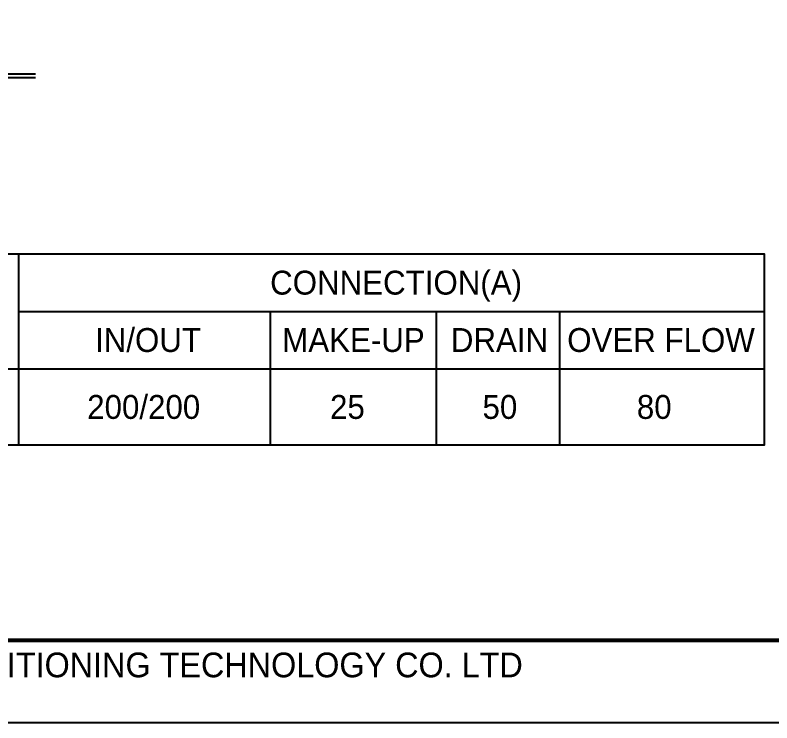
# Model space of a CAD drawing. Header units: millimetres. Extents: x 1817 to 34080, y 1746 to 24560.
# Drawn here: x 16139 to 23189, y 1746 to 8340 of the extents above; entities that cross this region are included whole.
import ezdxf
from ezdxf.enums import TextEntityAlignment as Align

# ---------------------------------------------------------------- set-up
doc = ezdxf.new("R2010")
doc.units = ezdxf.units.MM
for name, color, linetype in [('냉각탑_box', 1, 'Continuous'), ('냉각탑_form', 1, 'Continuous'), ('냉각탑_text', 3, 'Continuous')]:
    doc.layers.add(name, color=color, linetype=linetype)
doc.styles.add('돋움', font='Dotum.ttf')

# ---------------------------------------------------------------- blocks, each defined once
blk = doc.blocks.new('냉각탑form')
at = {"layer": 'Defpoints'}
blk.add_lwpolyline([(0, 297.073), (420.103, 297.073), (420.103, 0), (0, 0)], close=True, dxfattribs=at)
at = {"layer": '냉각탑_form', "const_width": 0.5}
blk.add_lwpolyline([(10.002, 287.07), (10.002, 10.002), (410.1, 10.002), (410.1, 287.07)], close=True, dxfattribs=at)
at = {"layer": '냉각탑_form', "style": '돋움'}
blk.add_text('SUNG JI AIR-CONDITIONING TECHNOLOGY CO. LTD', height=3.00073, dxfattribs=at).set_placement((149.498, 5.529))

msp = doc.modelspace()

# ---------------------------------------------------------------- linework, layer by layer
at = {"layer": '냉각탑_box'}
for p, q in [((14695.3, 7793.5), (16328.6, 7793.5)), ((14695.3, 7758.5), (16328.6, 7758.5)), ((16171, 6114.7), (16171, 4333.1)), ((16171, 5580.2), (23117.2, 5580.2)), ((18515.6, 5580.2), (18515.6, 4333.1)), ((20060.5, 5580.2), (20060.5, 4333.1)), ((21209.1, 5580.2), (21209.1, 4333.1)), ((3965.2, 5045.8), (23117.2, 5045.8))]:
    msp.add_line(p, q, dxfattribs=at)
msp.add_lwpolyline([(3965.2, 6114.7), (23117.2, 6114.7), (23117.2, 4333.1), (3965.2, 4333.1)], close=True, dxfattribs=at)

# ---------------------------------------------------------------- block references
at = {"layer": '냉각탑_form', "xscale": 76.7980057517581, "yscale": 76.7980057517581, "zscale": 76.7980057517581}
msp.add_blockref('냉각탑form', (1816.5, 1745.7), dxfattribs=at)

# ---------------------------------------------------------------- texts
at = {"layer": '냉각탑_text', "style": '돋움'}
for s, height, p in [('CONNECTION(A)', 222.698, (19687.7, 5847.5)), ('IN/OUT', 222.7, (17376.7, 5313)), ('MAKE-UP', 222.7, (19290.8, 5313)), ('DRAIN', 222.7, (20651, 5313)), ('OVER FLOW', 222.7, (22155.9, 5313)), ('200/200', 222.7, (17336.5, 4689.4)), ('25', 222.7, (19234.4, 4689.4)), ('50', 222.7, (20654.9, 4689.4)), ('80', 222.7, (22092.8, 4689.4))]:
    msp.add_text(s, height=height, dxfattribs=at).set_placement(p, align=Align.MIDDLE_CENTER)

doc.saveas('drawing.dxf')
